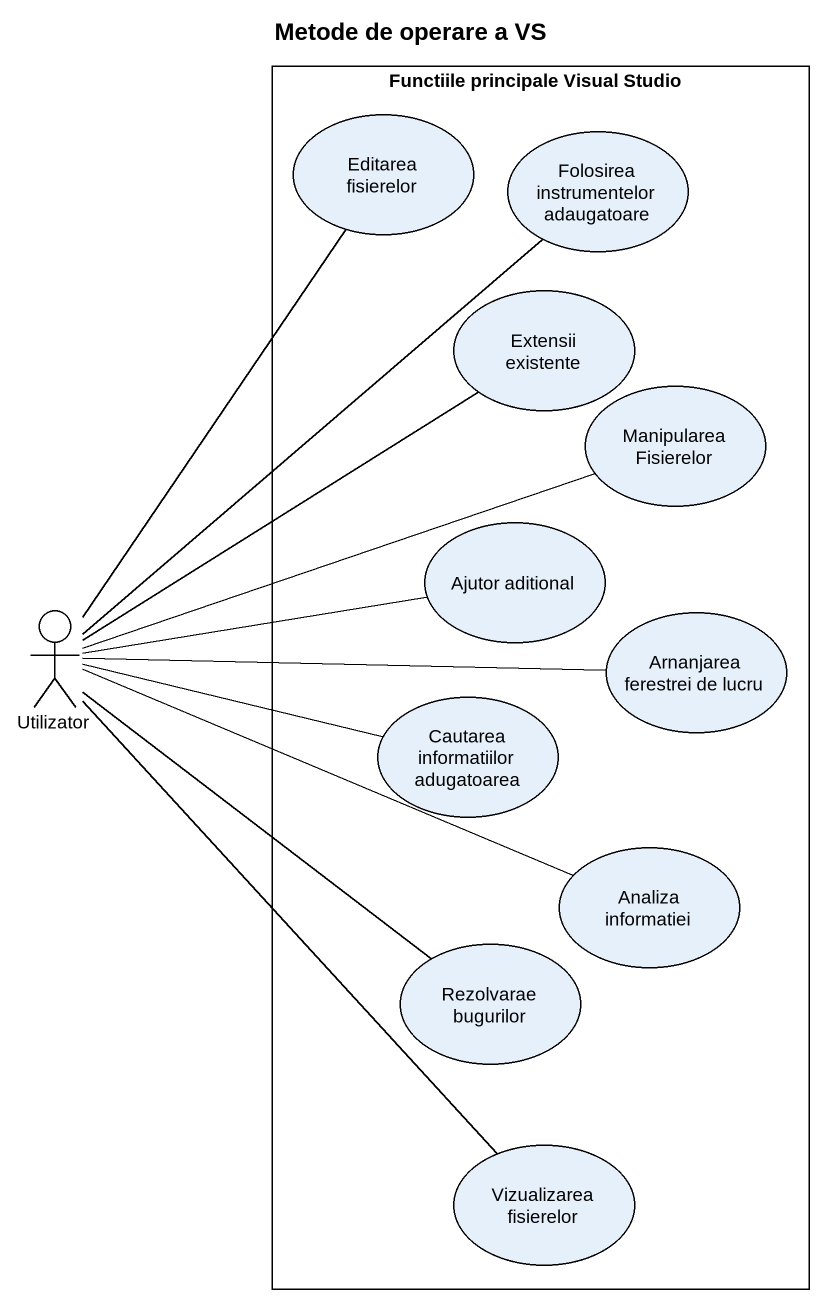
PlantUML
@startuml
title Metode de operare a VS
rectangle "Functiile principale Visual Studio" as Functiile_principale_Visual {
  usecase "Editarea fisierelor" as Editarea_fisierelor
  usecase "Folosirea instrumentelor adaugatoare" as Folosirea_instrumentelor
  usecase "Extensii existente" as Extensii_existente
  usecase "Manipularea Fisierelor" as Manipularea_Fisierelor
  usecase "Ajutor aditional" as Ajutor_aditional
  usecase "Arnanjarea ferestrei de lucru" as Arnanjarea_ferestrei_de
  usecase "Cautarea informatiilor adugatoarea" as Cautarea_informatiilor
  usecase "Analiza informatiei" as Analiza_informatiei
  usecase "Rezolvarae bugurilor" as Rezolvarae_bugurilor
  usecase "Vizualizarea fisierelor" as Vizualizarea_fisierelor
}
actor Utilizator
Folosirea_instrumentelor -- Utilizator
Extensii_existente -- Utilizator
Utilizator -up- Editarea_fisierelor
Utilizator -right- Manipularea_Fisierelor
Utilizator -right- Ajutor_aditional
Utilizator -right- Cautarea_informatiilor
Utilizator -- Rezolvarae_bugurilor
Arnanjarea_ferestrei_de -left- Utilizator
Analiza_informatiei -left- Utilizator
Vizualizarea_fisierelor -up- Utilizator
@enduml
